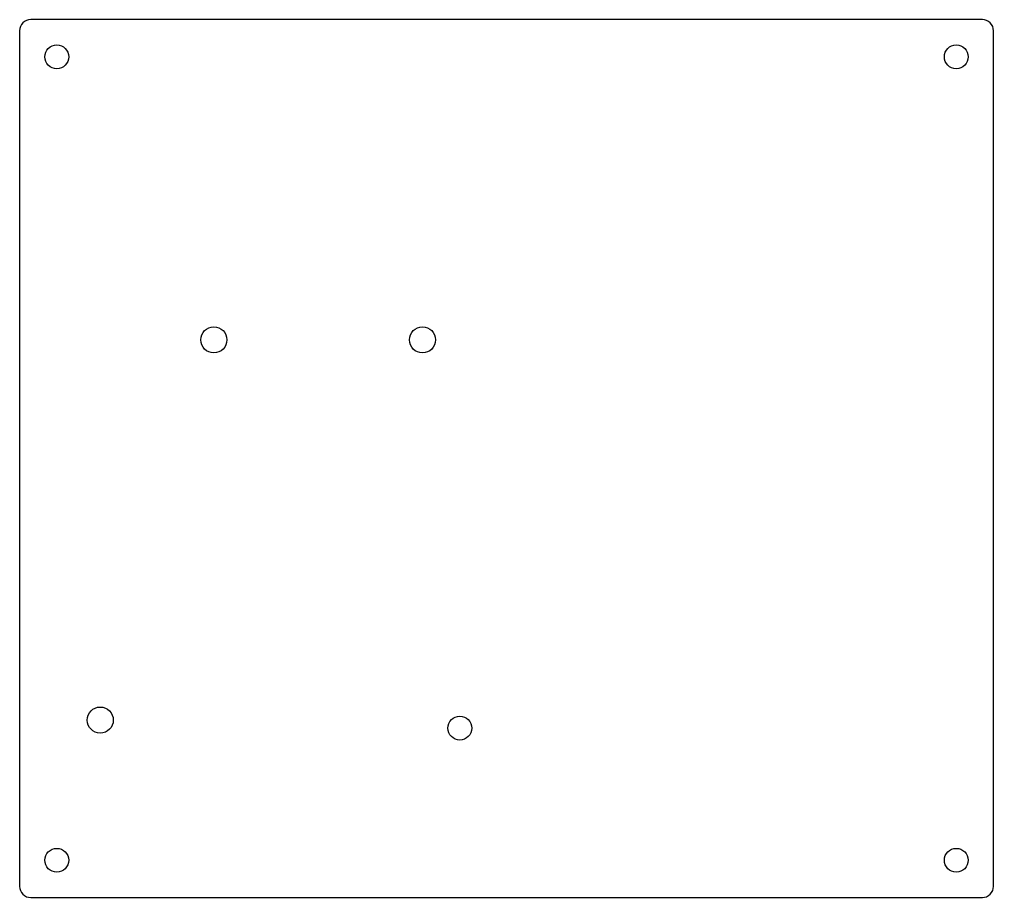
# Model space of a CAD drawing. Extents: x 1297 to 1427, y 581 to 698.
import ezdxf

# ---------------------------------------------------------------- set-up
doc = ezdxf.new("R2010")
doc.units = 0
doc.layers.get('0').update_dxf_attribs({"linetype": 'CONTINUOUS'})

msp = doc.modelspace()

# ---------------------------------------------------------------- linework, layer by layer
for points in [[(1298.18, 698.46, 0.414214), (1296.68, 696.96), (1296.68, 582.19, 0.414214), (1298.18, 580.69), (1425.92, 580.69, 0.414214), (1427.42, 582.19), (1427.42, 696.96, 0.414214), (1425.92, 698.46)], [(1321.02, 655.49, -1), (1324.52, 655.49, -1)], [(1349.02, 655.49, -1), (1352.52, 655.49, -1)], [(1309.27, 604.49, -1), (1305.77, 604.49, -1)]]:
    msp.add_lwpolyline(points, format="xyb", close=True)
for centre in [(1301.68, 693.46), (1422.42, 693.46), (1355.78, 603.42), (1301.68, 585.69), (1422.42, 585.69)]:
    msp.add_circle(centre, 1.6)

doc.saveas('drawing.dxf')
